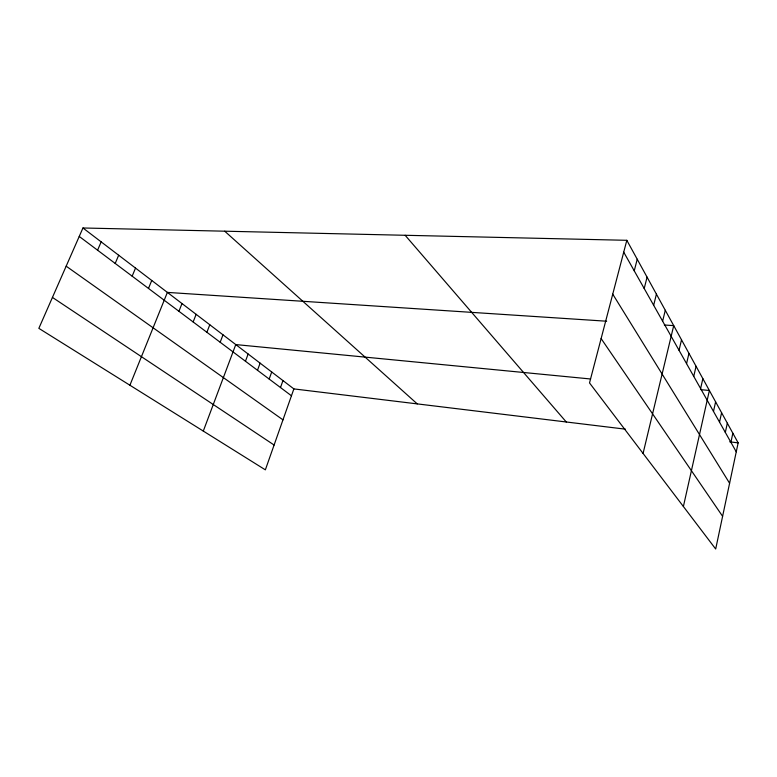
<?xml version="1.0" encoding="UTF-8"?>
<svg xmlns="http://www.w3.org/2000/svg" width="777" height="777" viewBox="0 0 777 777"><rect width="100%" height="100%" fill="white"/><g stroke="black" fill="none" stroke-linecap="round" stroke-linejoin="round"><path stroke-width="1.17" d="M626.825 240.307L738.15 442.861L715.685 549.018L589.52 382.935L626.825 240.307L82.954 227.982L38.85 328.35L265.355 469.842L293.871 388.908L82.954 227.982M730.904 442.307L732.847 433.216M725.329 432.43L727.33 423.174M719.531 422.134L721.59 412.733M713.49 411.421L715.607 401.845M683.391 506.507L709.372 390.491L700.961 389.675M700.611 388.578L702.864 378.652M693.744 376.389L696.066 366.278M686.557 363.636L688.956 353.35M679.04 350.301L681.516 339.811M643.074 453.438L673.717 325.621L664.335 325.009M662.626 321.192L665.287 310.276M653.661 305.283L656.419 294.143M644.211 288.52L647.076 277.146M634.246 270.843L637.227 259.227M280.487 387.538L282.964 380.584M269.172 379.04L271.717 371.998M257.498 370.279L260.11 363.15M245.454 361.237L248.135 354.011M203.292 431.08L235.771 344.58L590.578 378.982M220.173 342.249L222.999 334.829M206.886 332.274L209.79 324.757M193.152 321.96L196.134 314.335M178.933 311.286L182.003 303.554M129.905 385.237L167.376 292.395L606.652 321.222M148.485 288.422L151.748 280.468M132.158 276.165L135.528 268.094M115.2 263.442L118.677 255.235M97.581 250.204L101.165 241.88M293.871 388.908L625.475 429.176M729.729 441.841L738.15 442.861M52.447 297.416L274.096 445.027M66.171 266.171L282.974 419.852M79.244 236.441L291.453 395.775M224.718 231.196L417.249 403.894M405.138 235.276L566.278 421.989M601.126 338.578L722.6 516.307M612.742 294.143L729.603 483.265M623.727 252.175L736.256 451.806"/></g></svg>
